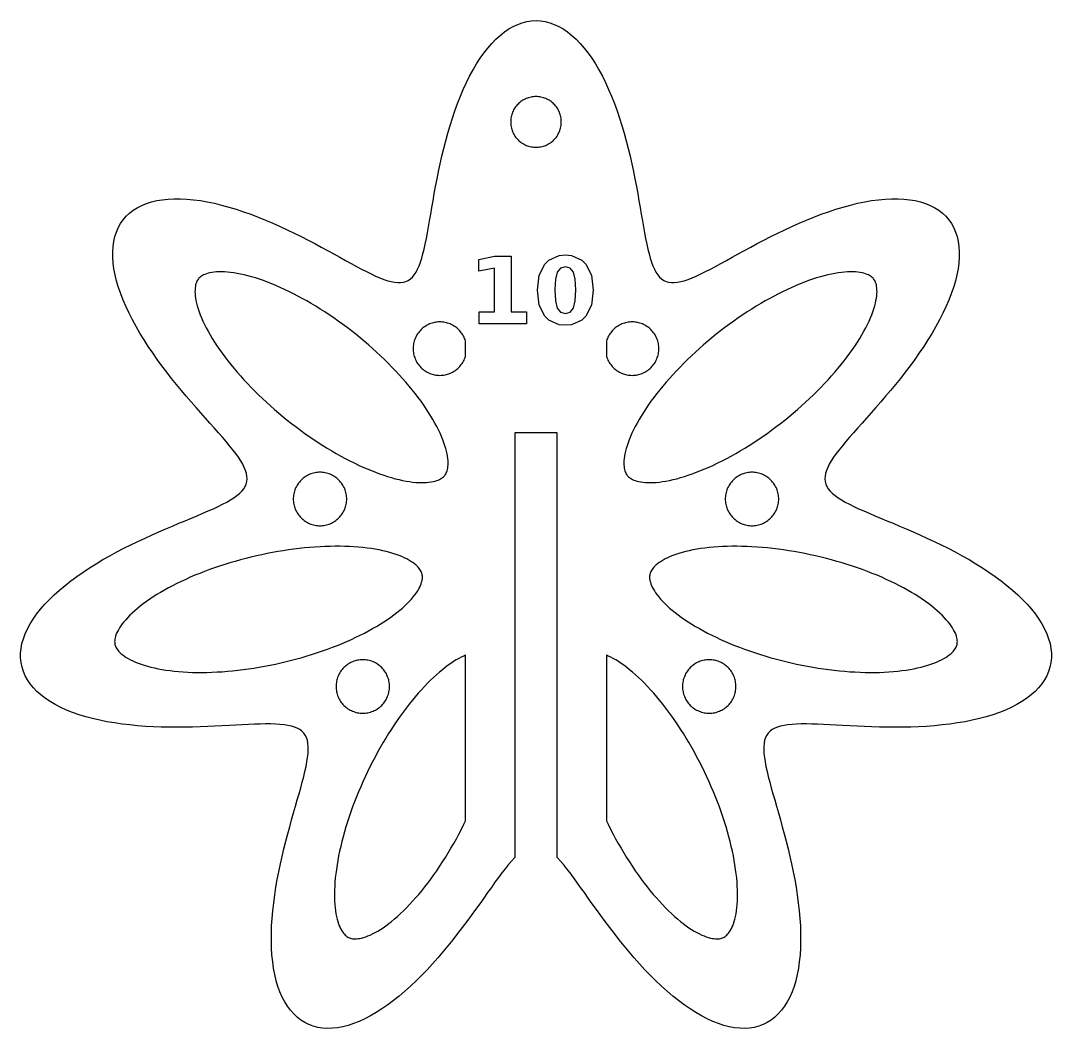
# Model space of a CAD drawing. Header units: millimetres. Extents: x 0 to 450, y -234 to 0.
# Drawn here: x 77.3 to 150.5, y -71.6 to 0 of the extents above; entities that cross this region are included whole.
import ezdxf

# ---------------------------------------------------------------- set-up
doc = ezdxf.new("R2010")
doc.units = ezdxf.units.MM
doc.layers.add('CUT', color=1, linetype='Continuous')
doc.layers.add('ENGRAVE', color=7, linetype='Continuous')

msp = doc.modelspace()

# ---------------------------------------------------------------- linework, layer by layer
at = {"layer": 'CUT'}
for points in [[(144.692, -38.306), (145.173, -38.592), (145.644, -38.886), (146.103, -39.187), (146.548, -39.496), (146.978, -39.812), (147.39, -40.135), (147.783, -40.463), (148.156, -40.797), (148.506, -41.136), (148.833, -41.479), (149.134, -41.825), (149.409, -42.173), (149.657, -42.524), (149.876, -42.875), (150.066, -43.226), (150.225, -43.577), (150.354, -43.926), (150.451, -44.272), (150.515, -44.615), (150.548, -44.954), (150.547, -45.287), (150.514, -45.615), (150.448, -45.935), (150.35, -46.248), (150.219, -46.553), (150.057, -46.848), (149.863, -47.133), (149.638, -47.408), (149.384, -47.672), (149.1, -47.924), (148.789, -48.163), (148.45, -48.39), (148.085, -48.604), (147.696, -48.804), (147.284, -48.991), (146.85, -49.164), (146.396, -49.324), (145.923, -49.469), (145.433, -49.6), (144.927, -49.718), (144.409, -49.822), (143.878, -49.913), (143.337, -49.991), (142.788, -50.056), (142.233, -50.11), (141.673, -50.152), (141.111, -50.184), (140.548, -50.205), (139.985, -50.217), (139.426, -50.221), (138.871, -50.218), (138.323, -50.208), (137.782, -50.193), (137.251, -50.173), (136.731, -50.149), (136.224, -50.124), (135.731, -50.098), (135.253, -50.071), (134.791, -50.046), (134.348, -50.024), (133.923, -50.005), (133.519, -49.992), (133.135, -49.984), (132.772, -49.984), (132.432, -49.992), (132.114, -50.011), (131.819, -50.04), (131.548, -50.081), (131.301, -50.135), (131.077, -50.202), (130.877, -50.285), (130.701, -50.384), (130.549, -50.499), (130.419, -50.631), (130.312, -50.782), (130.228, -50.951), (130.165, -51.139), (130.123, -51.346), (130.101, -51.574), (130.098, -51.821), (130.114, -52.089), (130.146, -52.377), (130.195, -52.685), (130.258, -53.013), (130.335, -53.361), (130.425, -53.728), (130.525, -54.114), (130.635, -54.519), (130.754, -54.941), (130.879, -55.381), (131.01, -55.836), (131.144, -56.307), (131.282, -56.792), (131.42, -57.29), (131.558, -57.801), (131.694, -58.321), (131.827, -58.852), (131.955, -59.39), (132.078, -59.934), (132.193, -60.484), (132.3, -61.037), (132.397, -61.592), (132.484, -62.148), (132.559, -62.702), (132.621, -63.252), (132.669, -63.799), (132.703, -64.338), (132.722, -64.87), (132.724, -65.392), (132.71, -65.903), (132.679, -66.4), (132.63, -66.883), (132.563, -67.349), (132.478, -67.798), (132.374, -68.228), (132.252, -68.637), (132.111, -69.024), (131.952, -69.388), (131.775, -69.728), (131.58, -70.042), (131.367, -70.33), (131.137, -70.59), (130.89, -70.823), (130.626, -71.026), (130.348, -71.2), (130.054, -71.344), (129.746, -71.458), (129.424, -71.542), (129.091, -71.594), (128.745, -71.616), (128.389, -71.608), (128.022, -71.569), (127.648, -71.5), (127.265, -71.401), (126.875, -71.274), (126.48, -71.118), (126.08, -70.935), (125.677, -70.725), (125.27, -70.49), (124.862, -70.231), (124.454, -69.949), (124.046, -69.644), (123.639, -69.32), (123.235, -68.977), (122.833, -68.616), (122.436, -68.24), (122.043, -67.849), (121.656, -67.447), (121.275, -67.034), (120.9, -66.613), (120.533, -66.185), (120.174, -65.753), (119.824, -65.318), (119.482, -64.882), (119.149, -64.447), (118.825, -64.015), (118.511, -63.589), (118.206, -63.169), (117.911, -62.758), (117.626, -62.357), (117.35, -61.969), (117.083, -61.595), (116.825, -61.237), (116.576, -60.896), (116.336, -60.574), (116.103, -60.272), (115.879, -59.991), (115.661, -59.734), (115.449, -59.5), (115.411, -59.461), (115.411, -29.297), (112.411, -29.297), (112.411, -59.461), (112.372, -59.5), (112.161, -59.734), (111.943, -59.991), (111.718, -60.272), (111.486, -60.574), (111.245, -60.896), (110.996, -61.237), (110.739, -61.595), (110.472, -61.969), (110.196, -62.357), (109.91, -62.758), (109.615, -63.169), (109.311, -63.589), (108.996, -64.015), (108.673, -64.447), (108.34, -64.882), (107.998, -65.318), (107.647, -65.753), (107.288, -66.185), (106.921, -66.613), (106.547, -67.034), (106.166, -67.447), (105.779, -67.849), (105.386, -68.24), (104.988, -68.616), (104.587, -68.977), (104.182, -69.32), (103.776, -69.644), (103.368, -69.949), (102.959, -70.231), (102.551, -70.49), (102.145, -70.725), (101.741, -70.935), (101.342, -71.118), (100.946, -71.274), (100.557, -71.401), (100.174, -71.5), (99.799, -71.569), (99.433, -71.608), (99.077, -71.616), (98.731, -71.594), (98.397, -71.542), (98.076, -71.458), (97.768, -71.344), (97.474, -71.2), (97.195, -71.026), (96.932, -70.823), (96.685, -70.59), (96.455, -70.33), (96.242, -70.042), (96.047, -69.728), (95.869, -69.388), (95.71, -69.024), (95.57, -68.637), (95.448, -68.228), (95.344, -67.798), (95.259, -67.349), (95.192, -66.883), (95.143, -66.4), (95.112, -65.903), (95.097, -65.392), (95.1, -64.87), (95.118, -64.338), (95.152, -63.799), (95.201, -63.252), (95.263, -62.702), (95.338, -62.148), (95.424, -61.592), (95.522, -61.037), (95.629, -60.484), (95.744, -59.934), (95.866, -59.39), (95.995, -58.852), (96.128, -58.321), (96.264, -57.801), (96.402, -57.29), (96.54, -56.792), (96.677, -56.307), (96.812, -55.836), (96.942, -55.381), (97.068, -54.941), (97.186, -54.519), (97.296, -54.114), (97.397, -53.728), (97.486, -53.361), (97.563, -53.013), (97.627, -52.685), (97.676, -52.377), (97.708, -52.089), (97.723, -51.821), (97.721, -51.574), (97.699, -51.346), (97.657, -51.139), (97.594, -50.951), (97.509, -50.782), (97.402, -50.631), (97.273, -50.499), (97.12, -50.384), (96.944, -50.285), (96.744, -50.202), (96.521, -50.135), (96.273, -50.081), (96.002, -50.04), (95.708, -50.011), (95.39, -49.992), (95.049, -49.984), (94.687, -49.984), (94.303, -49.992), (93.898, -50.005), (93.474, -50.024), (93.03, -50.046), (92.569, -50.071), (92.091, -50.098), (91.598, -50.124), (91.091, -50.149), (90.571, -50.173), (90.04, -50.193), (89.499, -50.208), (88.95, -50.218), (88.396, -50.221), (87.836, -50.217), (87.274, -50.205), (86.711, -50.184), (86.148, -50.152), (85.589, -50.11), (85.033, -50.056), (84.485, -49.991), (83.944, -49.913), (83.413, -49.822), (82.894, -49.718), (82.389, -49.6), (81.899, -49.469), (81.426, -49.324), (80.972, -49.164), (80.538, -48.991), (80.125, -48.804), (79.736, -48.604), (79.372, -48.39), (79.033, -48.163), (78.721, -47.924), (78.438, -47.672), (78.183, -47.408), (77.959, -47.133), (77.765, -46.848), (77.602, -46.553), (77.472, -46.248), (77.373, -45.935), (77.307, -45.615), (77.274, -45.287), (77.274, -44.954), (77.306, -44.615), (77.371, -44.272), (77.468, -43.926), (77.596, -43.577), (77.756, -43.226), (77.945, -42.875), (78.165, -42.524), (78.412, -42.173), (78.687, -41.825), (78.989, -41.479), (79.316, -41.136), (79.666, -40.797), (80.038, -40.463), (80.431, -40.135), (80.844, -39.812), (81.273, -39.496), (81.718, -39.187), (82.177, -38.886), (82.648, -38.592), (83.13, -38.306), (83.619, -38.029), (84.114, -37.76), (84.614, -37.5), (85.116, -37.249), (85.618, -37.006), (86.118, -36.772), (86.615, -36.547), (87.106, -36.33), (87.59, -36.121), (88.064, -35.919), (88.527, -35.725), (88.977, -35.538), (89.413, -35.357), (89.832, -35.181), (90.233, -35.011), (90.616, -34.846), (90.977, -34.684), (91.317, -34.525), (91.634, -34.369), (91.926, -34.214), (92.194, -34.06), (92.435, -33.906), (92.65, -33.751), (92.838, -33.594), (92.998, -33.435), (93.13, -33.272), (93.234, -33.105), (93.309, -32.933), (93.356, -32.755), (93.375, -32.57), (93.366, -32.378), (93.33, -32.177), (93.266, -31.968), (93.176, -31.75), (93.06, -31.521), (92.92, -31.282), (92.755, -31.032), (92.568, -30.771), (92.359, -30.498), (92.131, -30.212), (91.883, -29.915), (91.617, -29.605), (91.336, -29.283), (91.04, -28.949), (90.731, -28.602), (90.411, -28.243), (90.081, -27.872), (89.744, -27.49), (89.401, -27.096), (89.054, -26.692), (88.705, -26.278), (88.355, -25.854), (88.007, -25.421), (87.662, -24.98), (87.322, -24.532), (86.988, -24.077), (86.664, -23.617), (86.349, -23.152), (86.047, -22.684), (85.758, -22.214), (85.484, -21.743), (85.226, -21.271), (84.987, -20.801), (84.767, -20.333), (84.567, -19.868), (84.389, -19.409), (84.233, -18.955), (84.101, -18.509), (83.994, -18.072), (83.912, -17.644), (83.855, -17.227), (83.825, -16.823), (83.822, -16.432), (83.846, -16.055), (83.897, -15.694), (83.976, -15.35), (84.082, -15.023), (84.216, -14.714), (84.376, -14.425), (84.563, -14.156), (84.777, -13.908), (85.016, -13.681), (85.28, -13.476), (85.568, -13.293), (85.88, -13.133), (86.214, -12.996), (86.57, -12.882), (86.946, -12.792), (87.342, -12.724), (87.756, -12.68), (88.186, -12.658), (88.633, -12.659), (89.093, -12.682), (89.567, -12.727), (90.051, -12.793), (90.546, -12.878), (91.049, -12.984), (91.559, -13.107), (92.075, -13.249), (92.595, -13.406), (93.117, -13.579), (93.64, -13.766), (94.164, -13.966), (94.685, -14.177), (95.204, -14.398), (95.718, -14.628), (96.226, -14.865), (96.728, -15.107), (97.221, -15.353), (97.706, -15.601), (98.181, -15.849), (98.644, -16.097), (99.095, -16.341), (99.534, -16.581), (99.959, -16.816), (100.37, -17.042), (100.766, -17.259), (101.147, -17.465), (101.513, -17.659), (101.862, -17.839), (102.196, -18.003), (102.513, -18.151), (102.814, -18.281), (103.099, -18.391), (103.368, -18.481), (103.621, -18.549), (103.859, -18.595), (104.081, -18.617), (104.289, -18.615), (104.482, -18.589), (104.662, -18.537), (104.828, -18.459), (104.983, -18.354), (105.126, -18.224), (105.258, -18.066), (105.381, -17.882), (105.494, -17.672), (105.6, -17.435), (105.698, -17.172), (105.79, -16.885), (105.877, -16.572), (105.96, -16.235), (106.04, -15.875), (106.118, -15.493), (106.194, -15.089), (106.27, -14.665), (106.348, -14.223), (106.426, -13.763), (106.508, -13.286), (106.593, -12.796), (106.683, -12.292), (106.777, -11.777), (106.878, -11.252), (106.985, -10.72), (107.099, -10.181), (107.222, -9.638), (107.353, -9.093), (107.492, -8.548), (107.641, -8.005), (107.8, -7.465), (107.969, -6.93), (108.147, -6.403), (108.336, -5.885), (108.536, -5.379), (108.745, -4.886), (108.965, -4.407), (109.195, -3.946), (109.435, -3.503), (109.685, -3.08), (109.943, -2.679), (110.211, -2.301), (110.488, -1.948), (110.772, -1.621), (111.063, -1.321), (111.362, -1.049), (111.667, -0.807), (111.977, -0.595), (112.292, -0.415), (112.611, -0.266), (112.933, -0.15), (113.257, -0.067), (113.584, -0.017), (113.911, 0), (114.238, -0.017), (114.564, -0.067), (114.889, -0.15), (115.211, -0.266), (115.53, -0.415), (115.845, -0.595), (116.155, -0.807), (116.46, -1.049), (116.758, -1.321), (117.05, -1.621), (117.334, -1.948), (117.61, -2.301), (117.878, -2.679), (118.137, -3.08), (118.387, -3.503), (118.627, -3.946), (118.857, -4.407), (119.076, -4.886), (119.286, -5.379), (119.485, -5.885), (119.674, -6.403), (119.853, -6.93), (120.022, -7.465), (120.18, -8.005), (120.329, -8.548), (120.469, -9.093), (120.6, -9.638), (120.722, -10.181), (120.837, -10.72), (120.944, -11.252), (121.044, -11.777), (121.139, -12.292), (121.229, -12.796), (121.314, -13.286), (121.395, -13.763), (121.474, -14.223), (121.551, -14.665), (121.628, -15.089), (121.704, -15.493), (121.782, -15.875), (121.861, -16.235), (121.944, -16.572), (122.031, -16.885), (122.124, -17.172), (122.222, -17.435), (122.327, -17.672), (122.441, -17.882), (122.563, -18.066), (122.696, -18.224), (122.839, -18.354), (122.993, -18.459), (123.16, -18.537), (123.34, -18.589), (123.533, -18.615), (123.741, -18.617), (123.963, -18.595), (124.2, -18.549), (124.453, -18.481), (124.722, -18.391), (125.007, -18.281), (125.308, -18.151), (125.626, -18.003), (125.959, -17.839), (126.309, -17.659), (126.674, -17.465), (127.055, -17.259), (127.452, -17.042), (127.863, -16.816), (128.288, -16.581), (128.726, -16.341), (129.178, -16.097), (129.641, -15.849), (130.116, -15.601), (130.6, -15.353), (131.094, -15.107), (131.595, -14.865), (132.104, -14.628), (132.618, -14.398), (133.137, -14.177), (133.658, -13.966), (134.181, -13.766), (134.705, -13.579), (135.227, -13.406), (135.747, -13.249), (136.262, -13.107), (136.773, -12.984), (137.276, -12.878), (137.77, -12.793), (138.255, -12.727), (138.728, -12.682), (139.189, -12.659), (139.635, -12.658), (140.066, -12.68), (140.48, -12.724), (140.875, -12.792), (141.252, -12.882), (141.608, -12.996), (141.942, -13.133), (142.254, -13.293), (142.542, -13.476), (142.806, -13.681), (143.045, -13.908), (143.258, -14.156), (143.445, -14.425), (143.606, -14.714), (143.739, -15.023), (143.845, -15.35), (143.924, -15.694), (143.975, -16.055), (143.999, -16.432), (143.996, -16.823), (143.966, -17.227), (143.91, -17.644), (143.828, -18.072), (143.72, -18.509), (143.588, -18.955), (143.433, -19.409), (143.255, -19.868), (143.055, -20.333), (142.835, -20.801), (142.595, -21.271), (142.338, -21.743), (142.064, -22.214), (141.775, -22.684), (141.472, -23.152), (141.158, -23.617), (140.833, -24.077), (140.5, -24.532), (140.16, -24.98), (139.815, -25.421), (139.466, -25.854), (139.117, -26.278), (138.767, -26.692), (138.42, -27.096), (138.077, -27.49), (137.74, -27.872), (137.411, -28.243), (137.091, -28.602), (136.782, -28.949), (136.486, -29.283), (136.204, -29.605), (135.939, -29.915), (135.691, -30.212), (135.462, -30.498), (135.253, -30.771), (135.066, -31.032), (134.902, -31.282), (134.762, -31.521), (134.646, -31.75), (134.556, -31.968), (134.492, -32.177), (134.455, -32.378), (134.446, -32.57), (134.465, -32.755), (134.512, -32.933), (134.588, -33.105), (134.691, -33.272), (134.823, -33.435), (134.983, -33.594), (135.171, -33.751), (135.386, -33.906), (135.628, -34.06), (135.895, -34.214), (136.188, -34.369), (136.505, -34.525), (136.844, -34.684), (137.206, -34.846), (137.588, -35.011), (137.99, -35.181), (138.409, -35.357), (138.844, -35.538), (139.295, -35.725), (139.758, -35.919), (140.232, -36.121), (140.715, -36.33), (141.207, -36.547), (141.703, -36.772), (142.204, -37.006), (142.706, -37.249), (143.208, -37.5), (143.707, -37.76), (144.203, -38.029), (144.692, -38.306)], [(115.709, -7.112), (115.702, -7.024), (115.691, -6.936), (115.676, -6.849), (115.657, -6.763), (115.633, -6.677), (115.606, -6.594), (115.574, -6.511), (115.538, -6.43), (115.498, -6.351), (115.455, -6.275), (115.407, -6.2), (115.357, -6.128), (115.302, -6.058), (115.245, -5.991), (115.184, -5.927), (115.12, -5.866), (115.053, -5.809), (114.983, -5.754), (114.911, -5.703), (114.836, -5.656), (114.759, -5.613), (114.68, -5.573), (114.6, -5.537), (114.517, -5.505), (114.433, -5.478), (114.348, -5.454), (114.262, -5.435), (114.175, -5.419), (114.087, -5.409), (113.999, -5.402), (113.911, -5.4), (113.822, -5.402), (113.734, -5.409), (113.647, -5.419), (113.56, -5.435), (113.473, -5.454), (113.388, -5.478), (113.304, -5.505), (113.222, -5.537), (113.141, -5.573), (113.062, -5.613), (112.985, -5.656), (112.911, -5.703), (112.839, -5.754), (112.769, -5.809), (112.702, -5.866), (112.638, -5.927), (112.577, -5.991), (112.519, -6.058), (112.465, -6.128), (112.414, -6.2), (112.367, -6.275), (112.323, -6.351), (112.284, -6.43), (112.248, -6.511), (112.216, -6.594), (112.188, -6.677), (112.165, -6.763), (112.145, -6.849), (112.13, -6.936), (112.119, -7.024), (112.113, -7.112), (112.111, -7.2), (112.113, -7.288), (112.119, -7.376), (112.13, -7.464), (112.145, -7.551), (112.165, -7.637), (112.188, -7.723), (112.216, -7.806), (112.248, -7.889), (112.284, -7.97), (112.323, -8.049), (112.367, -8.125), (112.414, -8.2), (112.465, -8.272), (112.519, -8.342), (112.577, -8.409), (112.638, -8.473), (112.702, -8.534), (112.769, -8.591), (112.839, -8.646), (112.911, -8.697), (112.985, -8.744), (113.062, -8.787), (113.141, -8.827), (113.222, -8.863), (113.304, -8.895), (113.388, -8.922), (113.473, -8.946), (113.56, -8.965), (113.647, -8.981), (113.734, -8.991), (113.822, -8.998), (113.911, -9), (113.999, -8.998), (114.087, -8.991), (114.175, -8.981), (114.262, -8.965), (114.348, -8.946), (114.433, -8.922), (114.517, -8.895), (114.6, -8.863), (114.68, -8.827), (114.759, -8.787), (114.836, -8.744), (114.911, -8.697), (114.983, -8.646), (115.053, -8.591), (115.12, -8.534), (115.184, -8.473), (115.245, -8.409), (115.302, -8.342), (115.357, -8.272), (115.407, -8.2), (115.455, -8.125), (115.498, -8.049), (115.538, -7.97), (115.574, -7.889), (115.606, -7.806), (115.633, -7.723), (115.657, -7.637), (115.676, -7.551), (115.691, -7.464), (115.702, -7.376), (115.709, -7.288), (115.711, -7.2), (115.709, -7.112)], [(101.998, -23.042), (101.702, -22.789), (101.401, -22.539), (101.097, -22.293), (100.789, -22.051), (100.479, -21.814), (100.165, -21.581), (99.85, -21.353), (99.533, -21.131), (99.214, -20.914), (98.895, -20.703), (98.574, -20.498), (98.254, -20.299), (97.933, -20.107), (97.613, -19.921), (97.294, -19.743), (96.977, -19.571), (96.661, -19.407), (96.347, -19.251), (96.036, -19.102), (95.727, -18.961), (95.423, -18.828), (95.122, -18.703), (94.825, -18.587), (94.533, -18.479), (94.246, -18.379), (93.965, -18.288), (93.689, -18.206), (93.42, -18.133), (93.159, -18.068), (92.904, -18.011), (92.658, -17.964), (92.419, -17.925), (92.19, -17.895), (91.97, -17.872), (91.759, -17.858), (91.559, -17.852), (91.37, -17.854), (91.192, -17.862), (91.026, -17.878), (90.871, -17.899), (90.729, -17.926), (90.599, -17.958), (90.481, -17.994), (90.375, -18.033), (90.281, -18.075), (90.197, -18.119), (90.124, -18.164), (90.06, -18.211), (90.004, -18.259), (89.954, -18.308), (89.909, -18.359), (89.869, -18.414), (89.832, -18.474), (89.798, -18.54), (89.767, -18.612), (89.739, -18.694), (89.715, -18.785), (89.695, -18.886), (89.68, -18.998), (89.671, -19.121), (89.669, -19.255), (89.674, -19.4), (89.688, -19.555), (89.71, -19.721), (89.741, -19.896), (89.782, -20.081), (89.833, -20.275), (89.893, -20.477), (89.964, -20.686), (90.044, -20.903), (90.135, -21.127), (90.236, -21.357), (90.348, -21.592), (90.469, -21.833), (90.601, -22.079), (90.742, -22.329), (90.894, -22.583), (91.055, -22.841), (91.225, -23.101), (91.404, -23.365), (91.593, -23.63), (91.79, -23.898), (91.996, -24.167), (92.211, -24.437), (92.433, -24.708), (92.663, -24.98), (92.901, -25.252), (93.146, -25.523), (93.398, -25.793), (93.657, -26.063), (93.922, -26.331), (94.193, -26.598), (94.47, -26.863), (94.753, -27.125), (95.04, -27.385), (95.332, -27.642), (95.629, -27.895), (95.929, -28.145), (96.233, -28.391), (96.541, -28.633), (96.852, -28.87), (97.165, -29.103), (97.48, -29.331), (97.797, -29.553), (98.116, -29.77), (98.435, -29.981), (98.756, -30.186), (99.076, -30.385), (99.397, -30.577), (99.717, -30.763), (100.036, -30.941), (100.353, -31.113), (100.669, -31.277), (100.983, -31.433), (101.294, -31.582), (101.603, -31.723), (101.908, -31.856), (102.209, -31.981), (102.505, -32.097), (102.797, -32.205), (103.084, -32.305), (103.366, -32.395), (103.641, -32.478), (103.91, -32.551), (104.172, -32.616), (104.426, -32.672), (104.673, -32.72), (104.911, -32.759), (105.14, -32.789), (105.36, -32.812), (105.571, -32.826), (105.771, -32.832), (105.96, -32.83), (106.138, -32.822), (106.304, -32.806), (106.459, -32.785), (106.602, -32.758), (106.732, -32.726), (106.85, -32.69), (106.955, -32.651), (107.05, -32.609), (107.133, -32.565), (107.206, -32.52), (107.27, -32.473), (107.326, -32.425), (107.376, -32.376), (107.421, -32.324), (107.461, -32.269), (107.498, -32.21), (107.532, -32.144), (107.563, -32.071), (107.591, -31.99), (107.616, -31.899), (107.635, -31.798), (107.65, -31.686), (107.659, -31.563), (107.661, -31.429), (107.656, -31.284), (107.642, -31.129), (107.62, -30.963), (107.589, -30.788), (107.548, -30.603), (107.498, -30.409), (107.437, -30.207), (107.367, -29.998), (107.286, -29.781), (107.195, -29.557), (107.094, -29.327), (106.982, -29.092), (106.861, -28.851), (106.729, -28.605), (106.588, -28.355), (106.436, -28.101), (106.276, -27.843), (106.105, -27.583), (105.926, -27.319), (105.737, -27.054), (105.54, -26.786), (105.334, -26.517), (105.119, -26.247), (104.897, -25.975), (104.667, -25.704), (104.429, -25.432), (104.184, -25.161), (103.932, -24.89), (103.673, -24.621), (103.408, -24.352), (103.137, -24.086), (102.86, -23.821), (102.578, -23.559), (102.29, -23.299), (101.998, -23.042)], [(130.657, -29.103), (130.97, -28.87), (131.281, -28.633), (131.588, -28.391), (131.892, -28.145), (132.193, -27.895), (132.489, -27.642), (132.782, -27.385), (133.069, -27.125), (133.351, -26.863), (133.628, -26.598), (133.899, -26.331), (134.165, -26.063), (134.423, -25.793), (134.675, -25.523), (134.92, -25.252), (135.158, -24.98), (135.388, -24.708), (135.611, -24.437), (135.825, -24.167), (136.031, -23.898), (136.229, -23.63), (136.417, -23.365), (136.597, -23.101), (136.767, -22.841), (136.928, -22.583), (137.079, -22.329), (137.221, -22.079), (137.352, -21.833), (137.474, -21.592), (137.585, -21.357), (137.686, -21.127), (137.777, -20.903), (137.858, -20.686), (137.929, -20.477), (137.989, -20.275), (138.04, -20.081), (138.08, -19.896), (138.112, -19.721), (138.134, -19.555), (138.147, -19.4), (138.153, -19.255), (138.15, -19.121), (138.142, -18.998), (138.127, -18.886), (138.107, -18.785), (138.083, -18.694), (138.055, -18.612), (138.024, -18.54), (137.99, -18.474), (137.953, -18.414), (137.912, -18.359), (137.868, -18.308), (137.818, -18.259), (137.761, -18.211), (137.697, -18.164), (137.624, -18.119), (137.541, -18.075), (137.447, -18.033), (137.341, -17.994), (137.223, -17.958), (137.093, -17.926), (136.951, -17.899), (136.796, -17.878), (136.629, -17.862), (136.451, -17.854), (136.262, -17.852), (136.062, -17.858), (135.852, -17.872), (135.632, -17.895), (135.402, -17.925), (135.164, -17.964), (134.917, -18.011), (134.663, -18.068), (134.401, -18.133), (134.132, -18.206), (133.857, -18.288), (133.576, -18.379), (133.289, -18.479), (132.997, -18.587), (132.7, -18.703), (132.399, -18.828), (132.094, -18.961), (131.786, -19.102), (131.475, -19.251), (131.161, -19.407), (130.845, -19.571), (130.527, -19.743), (130.208, -19.921), (129.888, -20.107), (129.568, -20.299), (129.247, -20.498), (128.927, -20.703), (128.607, -20.914), (128.289, -21.131), (127.971, -21.353), (127.656, -21.581), (127.343, -21.814), (127.033, -22.051), (126.725, -22.293), (126.421, -22.539), (126.12, -22.789), (125.824, -23.042), (125.531, -23.299), (125.244, -23.559), (124.962, -23.821), (124.685, -24.086), (124.414, -24.352), (124.149, -24.621), (123.89, -24.89), (123.638, -25.161), (123.393, -25.432), (123.155, -25.704), (122.925, -25.975), (122.702, -26.247), (122.488, -26.517), (122.282, -26.786), (122.084, -27.054), (121.896, -27.319), (121.716, -27.583), (121.546, -27.843), (121.385, -28.101), (121.234, -28.355), (121.092, -28.605), (120.961, -28.851), (120.839, -29.092), (120.728, -29.327), (120.627, -29.557), (120.536, -29.781), (120.455, -29.998), (120.384, -30.207), (120.324, -30.409), (120.273, -30.603), (120.233, -30.788), (120.202, -30.963), (120.179, -31.129), (120.166, -31.284), (120.16, -31.429), (120.163, -31.563), (120.171, -31.686), (120.186, -31.798), (120.206, -31.899), (120.23, -31.99), (120.258, -32.071), (120.289, -32.144), (120.323, -32.21), (120.36, -32.269), (120.401, -32.324), (120.445, -32.376), (120.495, -32.425), (120.552, -32.473), (120.616, -32.52), (120.689, -32.565), (120.772, -32.609), (120.866, -32.651), (120.972, -32.69), (121.09, -32.726), (121.22, -32.758), (121.363, -32.785), (121.517, -32.806), (121.684, -32.822), (121.862, -32.83), (122.051, -32.832), (122.251, -32.826), (122.461, -32.812), (122.681, -32.789), (122.911, -32.759), (123.149, -32.72), (123.396, -32.672), (123.65, -32.616), (123.912, -32.551), (124.181, -32.478), (124.456, -32.395), (124.737, -32.305), (125.024, -32.205), (125.316, -32.097), (125.613, -31.981), (125.914, -31.856), (126.219, -31.723), (126.527, -31.582), (126.838, -31.433), (127.152, -31.277), (127.468, -31.113), (127.786, -30.941), (128.105, -30.763), (128.425, -30.577), (128.745, -30.385), (129.066, -30.186), (129.386, -29.981), (129.706, -29.77), (130.024, -29.553), (130.342, -29.331), (130.657, -29.103)], [(108.866, -23.95), (108.895, -23.861), (108.911, -23.804), (108.911, -22.816), (108.895, -22.758), (108.866, -22.67), (108.832, -22.583), (108.794, -22.498), (108.752, -22.414), (108.706, -22.333), (108.657, -22.254), (108.603, -22.178), (108.546, -22.105), (108.485, -22.034), (108.42, -21.967), (108.353, -21.902), (108.282, -21.841), (108.209, -21.784), (108.132, -21.73), (108.054, -21.68), (107.973, -21.634), (107.889, -21.593), (107.804, -21.555), (107.717, -21.521), (107.629, -21.492), (107.539, -21.467), (107.448, -21.447), (107.356, -21.431), (107.263, -21.419), (107.17, -21.412), (107.077, -21.41), (106.984, -21.412), (106.891, -21.419), (106.798, -21.431), (106.707, -21.447), (106.616, -21.467), (106.526, -21.492), (106.437, -21.521), (106.35, -21.555), (106.265, -21.593), (106.182, -21.634), (106.101, -21.68), (106.022, -21.73), (105.946, -21.784), (105.872, -21.841), (105.801, -21.902), (105.734, -21.967), (105.67, -22.034), (105.609, -22.105), (105.551, -22.178), (105.498, -22.254), (105.448, -22.333), (105.402, -22.414), (105.36, -22.498), (105.322, -22.583), (105.289, -22.67), (105.259, -22.758), (105.234, -22.848), (105.214, -22.939), (105.198, -23.031), (105.187, -23.124), (105.18, -23.217), (105.178, -23.31), (105.18, -23.403), (105.187, -23.496), (105.198, -23.588), (105.214, -23.68), (105.234, -23.771), (105.259, -23.861), (105.289, -23.95), (105.322, -24.037), (105.36, -24.122), (105.402, -24.205), (105.448, -24.286), (105.498, -24.365), (105.551, -24.441), (105.609, -24.515), (105.67, -24.585), (105.734, -24.653), (105.801, -24.717), (105.872, -24.778), (105.946, -24.836), (106.022, -24.889), (106.101, -24.939), (106.182, -24.985), (106.265, -25.027), (106.35, -25.065), (106.437, -25.098), (106.526, -25.128), (106.616, -25.152), (106.707, -25.173), (106.798, -25.189), (106.891, -25.2), (106.984, -25.207), (107.077, -25.209), (107.17, -25.207), (107.263, -25.2), (107.356, -25.189), (107.448, -25.173), (107.539, -25.152), (107.629, -25.128), (107.717, -25.098), (107.804, -25.065), (107.889, -25.027), (107.973, -24.985), (108.054, -24.939), (108.132, -24.889), (108.209, -24.836), (108.282, -24.778), (108.353, -24.717), (108.42, -24.653), (108.485, -24.585), (108.546, -24.515), (108.603, -24.441), (108.657, -24.365), (108.706, -24.286), (108.752, -24.205), (108.794, -24.122), (108.832, -24.037), (108.866, -23.95)], [(122.624, -23.588), (122.635, -23.496), (122.642, -23.403), (122.644, -23.31), (122.642, -23.217), (122.635, -23.124), (122.624, -23.031), (122.608, -22.939), (122.587, -22.848), (122.562, -22.758), (122.533, -22.67), (122.499, -22.583), (122.462, -22.498), (122.42, -22.414), (122.374, -22.333), (122.324, -22.254), (122.27, -22.178), (122.213, -22.105), (122.152, -22.034), (122.088, -21.967), (122.02, -21.902), (121.95, -21.841), (121.876, -21.784), (121.8, -21.73), (121.721, -21.68), (121.64, -21.634), (121.557, -21.593), (121.471, -21.555), (121.384, -21.521), (121.296, -21.492), (121.206, -21.467), (121.115, -21.447), (121.023, -21.431), (120.931, -21.419), (120.838, -21.412), (120.744, -21.41), (120.651, -21.412), (120.558, -21.419), (120.466, -21.431), (120.374, -21.447), (120.283, -21.467), (120.193, -21.492), (120.105, -21.521), (120.018, -21.555), (119.932, -21.593), (119.849, -21.634), (119.768, -21.68), (119.689, -21.73), (119.613, -21.784), (119.539, -21.841), (119.469, -21.902), (119.401, -21.967), (119.337, -22.034), (119.276, -22.105), (119.219, -22.178), (119.165, -22.254), (119.115, -22.333), (119.069, -22.414), (119.027, -22.498), (118.989, -22.583), (118.956, -22.67), (118.927, -22.758), (118.911, -22.816), (118.911, -23.804), (118.927, -23.861), (118.956, -23.95), (118.989, -24.037), (119.027, -24.122), (119.069, -24.205), (119.115, -24.286), (119.165, -24.365), (119.219, -24.441), (119.276, -24.515), (119.337, -24.585), (119.401, -24.653), (119.469, -24.717), (119.539, -24.778), (119.613, -24.836), (119.689, -24.889), (119.768, -24.939), (119.849, -24.985), (119.932, -25.027), (120.018, -25.065), (120.105, -25.098), (120.193, -25.128), (120.283, -25.152), (120.374, -25.173), (120.466, -25.189), (120.558, -25.2), (120.651, -25.207), (120.744, -25.209), (120.838, -25.207), (120.931, -25.2), (121.023, -25.189), (121.115, -25.173), (121.206, -25.152), (121.296, -25.128), (121.384, -25.098), (121.471, -25.065), (121.557, -25.027), (121.64, -24.985), (121.721, -24.939), (121.8, -24.889), (121.876, -24.836), (121.95, -24.778), (122.02, -24.717), (122.088, -24.653), (122.152, -24.585), (122.213, -24.515), (122.27, -24.441), (122.324, -24.365), (122.374, -24.286), (122.42, -24.205), (122.462, -24.122), (122.499, -24.037), (122.533, -23.95), (122.562, -23.861), (122.587, -23.771), (122.608, -23.68), (122.624, -23.588)], [(100.446, -34.181), (100.453, -34.089), (100.455, -33.995), (100.453, -33.902), (100.446, -33.809), (100.435, -33.717), (100.419, -33.625), (100.398, -33.534), (100.373, -33.444), (100.344, -33.355), (100.311, -33.268), (100.273, -33.183), (100.231, -33.1), (100.185, -33.019), (100.135, -32.94), (100.081, -32.864), (100.024, -32.79), (99.963, -32.72), (99.899, -32.652), (99.831, -32.588), (99.761, -32.527), (99.687, -32.47), (99.611, -32.416), (99.532, -32.366), (99.451, -32.32), (99.368, -32.278), (99.283, -32.24), (99.196, -32.207), (99.107, -32.177), (99.017, -32.153), (98.926, -32.132), (98.834, -32.116), (98.742, -32.105), (98.649, -32.098), (98.556, -32.096), (98.462, -32.098), (98.369, -32.105), (98.277, -32.116), (98.185, -32.132), (98.094, -32.153), (98.004, -32.177), (97.916, -32.207), (97.829, -32.24), (97.744, -32.278), (97.66, -32.32), (97.579, -32.366), (97.5, -32.416), (97.424, -32.47), (97.351, -32.527), (97.28, -32.588), (97.212, -32.652), (97.148, -32.72), (97.087, -32.79), (97.03, -32.864), (96.976, -32.94), (96.926, -33.019), (96.88, -33.1), (96.838, -33.183), (96.801, -33.268), (96.767, -33.355), (96.738, -33.444), (96.713, -33.534), (96.693, -33.625), (96.677, -33.717), (96.665, -33.809), (96.658, -33.902), (96.656, -33.995), (96.658, -34.089), (96.665, -34.181), (96.677, -34.274), (96.693, -34.366), (96.713, -34.457), (96.738, -34.547), (96.767, -34.635), (96.801, -34.722), (96.838, -34.807), (96.88, -34.891), (96.926, -34.972), (96.976, -35.051), (97.03, -35.127), (97.087, -35.2), (97.148, -35.271), (97.212, -35.339), (97.28, -35.403), (97.351, -35.464), (97.424, -35.521), (97.5, -35.575), (97.579, -35.625), (97.66, -35.671), (97.744, -35.713), (97.829, -35.75), (97.916, -35.784), (98.004, -35.813), (98.094, -35.838), (98.185, -35.858), (98.277, -35.874), (98.369, -35.886), (98.462, -35.893), (98.556, -35.895), (98.649, -35.893), (98.742, -35.886), (98.834, -35.874), (98.926, -35.858), (99.017, -35.838), (99.107, -35.813), (99.196, -35.784), (99.283, -35.75), (99.368, -35.713), (99.451, -35.671), (99.532, -35.625), (99.611, -35.575), (99.687, -35.521), (99.761, -35.464), (99.831, -35.403), (99.899, -35.339), (99.963, -35.271), (100.024, -35.2), (100.081, -35.127), (100.135, -35.051), (100.185, -34.972), (100.231, -34.891), (100.273, -34.807), (100.311, -34.722), (100.344, -34.635), (100.373, -34.547), (100.398, -34.457), (100.419, -34.366), (100.435, -34.274), (100.446, -34.181)], [(131.156, -34.181), (131.163, -34.089), (131.166, -33.995), (131.163, -33.902), (131.156, -33.809), (131.145, -33.717), (131.129, -33.625), (131.109, -33.534), (131.084, -33.444), (131.054, -33.355), (131.021, -33.268), (130.983, -33.183), (130.941, -33.1), (130.895, -33.019), (130.845, -32.94), (130.792, -32.864), (130.734, -32.79), (130.673, -32.72), (130.609, -32.652), (130.542, -32.588), (130.471, -32.527), (130.398, -32.47), (130.321, -32.416), (130.243, -32.366), (130.161, -32.32), (130.078, -32.278), (129.993, -32.24), (129.906, -32.207), (129.817, -32.177), (129.727, -32.153), (129.637, -32.132), (129.545, -32.116), (129.452, -32.105), (129.359, -32.098), (129.266, -32.096), (129.173, -32.098), (129.08, -32.105), (128.987, -32.116), (128.895, -32.132), (128.804, -32.153), (128.714, -32.177), (128.626, -32.207), (128.539, -32.24), (128.454, -32.278), (128.37, -32.32), (128.289, -32.366), (128.211, -32.416), (128.134, -32.47), (128.061, -32.527), (127.99, -32.588), (127.923, -32.652), (127.858, -32.72), (127.797, -32.79), (127.74, -32.864), (127.686, -32.94), (127.637, -33.019), (127.591, -33.1), (127.549, -33.183), (127.511, -33.268), (127.477, -33.355), (127.448, -33.444), (127.423, -33.534), (127.403, -33.625), (127.387, -33.717), (127.375, -33.809), (127.369, -33.902), (127.366, -33.995), (127.369, -34.089), (127.375, -34.181), (127.387, -34.274), (127.403, -34.366), (127.423, -34.457), (127.448, -34.547), (127.477, -34.635), (127.511, -34.722), (127.549, -34.807), (127.591, -34.891), (127.637, -34.972), (127.686, -35.051), (127.74, -35.127), (127.797, -35.2), (127.858, -35.271), (127.923, -35.339), (127.99, -35.403), (128.061, -35.464), (128.134, -35.521), (128.211, -35.575), (128.289, -35.625), (128.37, -35.671), (128.454, -35.713), (128.539, -35.75), (128.626, -35.784), (128.714, -35.813), (128.804, -35.838), (128.895, -35.858), (128.987, -35.874), (129.08, -35.886), (129.173, -35.893), (129.266, -35.895), (129.359, -35.893), (129.452, -35.886), (129.545, -35.874), (129.637, -35.858), (129.727, -35.838), (129.817, -35.813), (129.906, -35.784), (129.993, -35.75), (130.078, -35.713), (130.161, -35.671), (130.243, -35.625), (130.321, -35.575), (130.398, -35.521), (130.471, -35.464), (130.542, -35.403), (130.609, -35.339), (130.673, -35.271), (130.734, -35.2), (130.792, -35.127), (130.845, -35.051), (130.895, -34.972), (130.941, -34.891), (130.983, -34.807), (131.021, -34.722), (131.054, -34.635), (131.084, -34.547), (131.109, -34.457), (131.129, -34.366), (131.145, -34.274), (131.156, -34.181)], [(95.18, -37.8), (94.797, -37.873), (94.414, -37.952), (94.032, -38.037), (93.651, -38.127), (93.272, -38.221), (92.895, -38.321), (92.52, -38.426), (92.148, -38.535), (91.78, -38.649), (91.416, -38.767), (91.056, -38.89), (90.701, -39.016), (90.35, -39.147), (90.006, -39.282), (89.667, -39.42), (89.335, -39.561), (89.01, -39.706), (88.692, -39.854), (88.382, -40.004), (88.079, -40.157), (87.785, -40.313), (87.5, -40.47), (87.224, -40.63), (86.958, -40.791), (86.701, -40.953), (86.454, -41.116), (86.218, -41.28), (85.993, -41.445), (85.779, -41.609), (85.577, -41.773), (85.386, -41.936), (85.207, -42.098), (85.04, -42.258), (84.885, -42.417), (84.743, -42.572), (84.614, -42.725), (84.497, -42.874), (84.393, -43.018), (84.301, -43.158), (84.221, -43.292), (84.153, -43.42), (84.097, -43.542), (84.052, -43.657), (84.017, -43.764), (83.991, -43.864), (83.973, -43.956), (83.963, -44.041), (83.959, -44.121), (83.961, -44.194), (83.969, -44.264), (83.981, -44.331), (83.999, -44.397), (84.023, -44.463), (84.053, -44.531), (84.09, -44.6), (84.137, -44.673), (84.193, -44.749), (84.259, -44.827), (84.338, -44.908), (84.428, -44.992), (84.532, -45.077), (84.648, -45.163), (84.778, -45.25), (84.922, -45.336), (85.078, -45.421), (85.248, -45.504), (85.431, -45.585), (85.627, -45.664), (85.834, -45.74), (86.054, -45.812), (86.286, -45.88), (86.529, -45.944), (86.782, -46.004), (87.046, -46.059), (87.321, -46.109), (87.604, -46.155), (87.897, -46.195), (88.199, -46.23), (88.509, -46.259), (88.827, -46.283), (89.152, -46.301), (89.484, -46.314), (89.823, -46.32), (90.168, -46.321), (90.519, -46.316), (90.875, -46.306), (91.235, -46.289), (91.6, -46.267), (91.969, -46.238), (92.341, -46.204), (92.716, -46.164), (93.094, -46.119), (93.473, -46.067), (93.854, -46.01), (94.237, -45.947), (94.62, -45.879), (95.003, -45.805), (95.385, -45.726), (95.768, -45.641), (96.148, -45.552), (96.528, -45.457), (96.905, -45.357), (97.279, -45.253), (97.651, -45.143), (98.019, -45.029), (98.384, -44.911), (98.744, -44.789), (99.099, -44.662), (99.449, -44.531), (99.793, -44.397), (100.132, -44.259), (100.464, -44.117), (100.789, -43.972), (101.107, -43.825), (101.418, -43.674), (101.72, -43.521), (102.014, -43.365), (102.299, -43.208), (102.575, -43.048), (102.842, -42.888), (103.099, -42.725), (103.345, -42.562), (103.581, -42.398), (103.806, -42.234), (104.02, -42.069), (104.223, -41.906), (104.414, -41.742), (104.593, -41.58), (104.76, -41.42), (104.914, -41.262), (105.056, -41.106), (105.186, -40.954), (105.303, -40.805), (105.407, -40.66), (105.499, -40.52), (105.578, -40.386), (105.646, -40.258), (105.702, -40.136), (105.748, -40.022), (105.783, -39.915), (105.809, -39.815), (105.826, -39.722), (105.837, -39.637), (105.84, -39.558), (105.838, -39.484), (105.83, -39.414), (105.818, -39.347), (105.8, -39.281), (105.777, -39.215), (105.747, -39.148), (105.709, -39.078), (105.663, -39.005), (105.607, -38.93), (105.54, -38.851), (105.462, -38.77), (105.371, -38.686), (105.268, -38.601), (105.151, -38.515), (105.021, -38.429), (104.878, -38.343), (104.721, -38.258), (104.551, -38.174), (104.368, -38.093), (104.173, -38.014), (103.965, -37.939), (103.745, -37.867), (103.514, -37.798), (103.271, -37.734), (103.017, -37.674), (102.753, -37.619), (102.479, -37.569), (102.195, -37.524), (101.902, -37.483), (101.6, -37.449), (101.29, -37.419), (100.973, -37.395), (100.647, -37.377), (100.315, -37.365), (99.976, -37.358), (99.631, -37.357), (99.281, -37.362), (98.925, -37.373), (98.564, -37.389), (98.199, -37.412), (97.83, -37.44), (97.458, -37.474), (97.083, -37.514), (96.706, -37.56), (96.326, -37.611), (95.945, -37.668), (95.563, -37.731), (95.18, -37.8)], [(130.917, -45.357), (131.294, -45.457), (131.673, -45.552), (132.054, -45.641), (132.436, -45.726), (132.819, -45.805), (133.202, -45.879), (133.585, -45.947), (133.967, -46.01), (134.348, -46.067), (134.728, -46.119), (135.105, -46.164), (135.48, -46.204), (135.853, -46.238), (136.221, -46.267), (136.586, -46.289), (136.947, -46.306), (137.303, -46.316), (137.653, -46.321), (137.998, -46.32), (138.337, -46.314), (138.669, -46.301), (138.995, -46.283), (139.313, -46.259), (139.623, -46.23), (139.924, -46.195), (140.217, -46.155), (140.501, -46.109), (140.775, -46.059), (141.039, -46.004), (141.293, -45.944), (141.536, -45.88), (141.767, -45.812), (141.987, -45.74), (142.195, -45.664), (142.391, -45.585), (142.573, -45.504), (142.743, -45.421), (142.9, -45.336), (143.043, -45.25), (143.173, -45.163), (143.29, -45.077), (143.393, -44.992), (143.484, -44.908), (143.562, -44.827), (143.629, -44.749), (143.685, -44.673), (143.731, -44.6), (143.769, -44.531), (143.799, -44.463), (143.822, -44.397), (143.84, -44.331), (143.853, -44.264), (143.86, -44.194), (143.862, -44.121), (143.859, -44.041), (143.849, -43.956), (143.831, -43.864), (143.805, -43.764), (143.77, -43.657), (143.724, -43.542), (143.668, -43.42), (143.6, -43.292), (143.521, -43.158), (143.429, -43.018), (143.325, -42.874), (143.208, -42.725), (143.078, -42.572), (142.936, -42.417), (142.782, -42.258), (142.615, -42.098), (142.436, -41.936), (142.245, -41.773), (142.042, -41.609), (141.828, -41.445), (141.603, -41.28), (141.367, -41.116), (141.121, -40.953), (140.864, -40.791), (140.598, -40.63), (140.321, -40.47), (140.036, -40.313), (139.742, -40.157), (139.44, -40.004), (139.13, -39.854), (138.812, -39.706), (138.486, -39.561), (138.154, -39.42), (137.816, -39.282), (137.471, -39.147), (137.121, -39.016), (136.766, -38.89), (136.406, -38.767), (136.041, -38.649), (135.673, -38.535), (135.302, -38.426), (134.927, -38.321), (134.55, -38.221), (134.171, -38.127), (133.79, -38.037), (133.408, -37.952), (133.025, -37.873), (132.642, -37.8), (132.259, -37.731), (131.877, -37.668), (131.496, -37.611), (131.116, -37.56), (130.738, -37.514), (130.363, -37.474), (129.991, -37.44), (129.622, -37.412), (129.258, -37.389), (128.897, -37.373), (128.541, -37.362), (128.19, -37.357), (127.845, -37.358), (127.507, -37.365), (127.174, -37.377), (126.849, -37.395), (126.531, -37.419), (126.221, -37.449), (125.919, -37.483), (125.627, -37.524), (125.343, -37.569), (125.069, -37.619), (124.805, -37.674), (124.551, -37.734), (124.308, -37.798), (124.076, -37.867), (123.857, -37.939), (123.649, -38.014), (123.453, -38.093), (123.27, -38.174), (123.1, -38.258), (122.944, -38.343), (122.8, -38.429), (122.67, -38.515), (122.554, -38.601), (122.45, -38.686), (122.36, -38.77), (122.281, -38.851), (122.215, -38.93), (122.159, -39.005), (122.113, -39.078), (122.075, -39.148), (122.045, -39.215), (122.021, -39.281), (122.004, -39.347), (121.991, -39.414), (121.984, -39.484), (121.981, -39.558), (121.985, -39.637), (121.995, -39.722), (122.013, -39.815), (122.039, -39.915), (122.074, -40.022), (122.119, -40.136), (122.176, -40.258), (122.243, -40.386), (122.323, -40.52), (122.415, -40.66), (122.519, -40.805), (122.636, -40.954), (122.765, -41.106), (122.907, -41.262), (123.062, -41.42), (123.229, -41.58), (123.408, -41.742), (123.599, -41.906), (123.801, -42.069), (124.015, -42.234), (124.241, -42.398), (124.477, -42.562), (124.723, -42.725), (124.98, -42.888), (125.246, -43.048), (125.522, -43.208), (125.808, -43.365), (126.101, -43.521), (126.404, -43.674), (126.714, -43.825), (127.032, -43.972), (127.358, -44.117), (127.69, -44.259), (128.028, -44.397), (128.373, -44.531), (128.723, -44.662), (129.078, -44.789), (129.438, -44.911), (129.802, -45.029), (130.171, -45.143), (130.542, -45.253), (130.917, -45.357)], [(102.285, -52.677), (102.108, -53.025), (101.936, -53.377), (101.769, -53.73), (101.607, -54.086), (101.449, -54.443), (101.298, -54.801), (101.151, -55.16), (101.011, -55.519), (100.876, -55.877), (100.748, -56.235), (100.625, -56.592), (100.509, -56.947), (100.399, -57.3), (100.296, -57.651), (100.2, -57.999), (100.11, -58.344), (100.027, -58.684), (99.952, -59.021), (99.883, -59.353), (99.821, -59.68), (99.766, -60.001), (99.719, -60.316), (99.679, -60.625), (99.645, -60.927), (99.619, -61.221), (99.6, -61.508), (99.588, -61.786), (99.583, -62.056), (99.585, -62.317), (99.594, -62.568), (99.609, -62.809), (99.63, -63.039), (99.658, -63.258), (99.691, -63.467), (99.729, -63.663), (99.773, -63.847), (99.821, -64.019), (99.873, -64.178), (99.928, -64.324), (99.986, -64.457), (100.046, -64.576), (100.107, -64.683), (100.169, -64.778), (100.231, -64.86), (100.292, -64.932), (100.353, -64.993), (100.412, -65.045), (100.472, -65.089), (100.531, -65.127), (100.591, -65.159), (100.654, -65.186), (100.72, -65.209), (100.791, -65.227), (100.869, -65.241), (100.955, -65.251), (101.049, -65.254), (101.152, -65.251), (101.264, -65.24), (101.386, -65.222), (101.517, -65.194), (101.657, -65.156), (101.806, -65.109), (101.963, -65.05), (102.127, -64.981), (102.298, -64.9), (102.475, -64.808), (102.659, -64.704), (102.847, -64.588), (103.041, -64.461), (103.239, -64.323), (103.44, -64.173), (103.645, -64.012), (103.853, -63.84), (104.063, -63.657), (104.276, -63.463), (104.49, -63.259), (104.705, -63.045), (104.921, -62.821), (105.138, -62.587), (105.355, -62.345), (105.572, -62.093), (105.789, -61.832), (106.004, -61.563), (106.219, -61.286), (106.433, -61.001), (106.645, -60.708), (106.854, -60.409), (107.062, -60.103), (107.268, -59.791), (107.47, -59.473), (107.67, -59.149), (107.866, -58.82), (108.059, -58.486), (108.248, -58.149), (108.434, -57.807), (108.615, -57.461), (108.792, -57.112), (108.911, -56.869), (108.911, -45.099), (108.773, -45.157), (108.602, -45.238), (108.425, -45.33), (108.241, -45.434), (108.053, -45.549), (107.859, -45.676), (107.662, -45.815), (107.46, -45.965), (107.255, -46.126), (107.047, -46.298), (106.837, -46.481), (106.625, -46.674), (106.411, -46.878), (106.195, -47.093), (105.979, -47.317), (105.762, -47.55), (105.545, -47.793), (105.328, -48.045), (105.112, -48.306), (104.896, -48.575), (104.681, -48.852), (104.467, -49.137), (104.256, -49.429), (104.046, -49.729), (103.838, -50.035), (103.633, -50.347), (103.43, -50.665), (103.23, -50.989), (103.034, -51.318), (102.841, -51.651), (102.652, -51.989), (102.466, -52.331), (102.285, -52.677)], [(103.476, -47.599), (103.487, -47.506), (103.494, -47.413), (103.497, -47.32), (103.494, -47.227), (103.487, -47.134), (103.476, -47.041), (103.46, -46.949), (103.44, -46.858), (103.415, -46.769), (103.386, -46.68), (103.352, -46.593), (103.314, -46.508), (103.272, -46.424), (103.226, -46.343), (103.176, -46.265), (103.123, -46.188), (103.065, -46.115), (103.004, -46.044), (102.94, -45.977), (102.873, -45.912), (102.802, -45.852), (102.729, -45.794), (102.652, -45.74), (102.574, -45.691), (102.492, -45.645), (102.409, -45.603), (102.324, -45.565), (102.237, -45.531), (102.148, -45.502), (102.059, -45.477), (101.968, -45.457), (101.876, -45.441), (101.783, -45.43), (101.69, -45.423), (101.597, -45.42), (101.504, -45.423), (101.411, -45.43), (101.318, -45.441), (101.226, -45.457), (101.135, -45.477), (101.046, -45.502), (100.957, -45.531), (100.87, -45.565), (100.785, -45.603), (100.701, -45.645), (100.62, -45.691), (100.542, -45.74), (100.465, -45.794), (100.392, -45.852), (100.321, -45.912), (100.254, -45.977), (100.189, -46.044), (100.129, -46.115), (100.071, -46.188), (100.017, -46.265), (99.968, -46.343), (99.922, -46.424), (99.88, -46.508), (99.842, -46.593), (99.808, -46.68), (99.779, -46.769), (99.754, -46.858), (99.734, -46.949), (99.718, -47.041), (99.706, -47.134), (99.7, -47.227), (99.697, -47.32), (99.7, -47.413), (99.706, -47.506), (99.718, -47.599), (99.734, -47.691), (99.754, -47.782), (99.779, -47.871), (99.808, -47.96), (99.842, -48.047), (99.88, -48.132), (99.922, -48.215), (99.968, -48.297), (100.017, -48.375), (100.071, -48.452), (100.129, -48.525), (100.189, -48.596), (100.254, -48.663), (100.321, -48.727), (100.392, -48.788), (100.465, -48.846), (100.542, -48.899), (100.62, -48.949), (100.701, -48.995), (100.785, -49.037), (100.87, -49.075), (100.957, -49.109), (101.046, -49.138), (101.135, -49.163), (101.226, -49.183), (101.318, -49.199), (101.411, -49.21), (101.504, -49.217), (101.597, -49.22), (101.69, -49.217), (101.783, -49.21), (101.876, -49.199), (101.968, -49.183), (102.059, -49.163), (102.148, -49.138), (102.237, -49.109), (102.324, -49.075), (102.409, -49.037), (102.492, -48.995), (102.574, -48.949), (102.652, -48.899), (102.729, -48.846), (102.802, -48.788), (102.873, -48.727), (102.94, -48.663), (103.004, -48.596), (103.065, -48.525), (103.123, -48.452), (103.176, -48.375), (103.226, -48.297), (103.272, -48.215), (103.314, -48.132), (103.352, -48.047), (103.386, -47.96), (103.415, -47.871), (103.44, -47.782), (103.46, -47.691), (103.476, -47.599)], [(119.048, -45.157), (118.911, -45.099), (118.911, -56.869), (119.03, -57.112), (119.207, -57.461), (119.388, -57.807), (119.573, -58.149), (119.762, -58.486), (119.955, -58.82), (120.152, -59.149), (120.351, -59.473), (120.554, -59.791), (120.759, -60.103), (120.967, -60.409), (121.177, -60.708), (121.389, -61.001), (121.602, -61.286), (121.817, -61.563), (122.033, -61.832), (122.25, -62.093), (122.467, -62.345), (122.684, -62.587), (122.901, -62.821), (123.117, -63.045), (123.332, -63.259), (123.546, -63.463), (123.758, -63.657), (123.969, -63.84), (124.177, -64.012), (124.381, -64.173), (124.583, -64.323), (124.781, -64.461), (124.974, -64.588), (125.163, -64.704), (125.346, -64.808), (125.524, -64.9), (125.695, -64.981), (125.859, -65.05), (126.016, -65.109), (126.164, -65.156), (126.304, -65.194), (126.435, -65.222), (126.557, -65.24), (126.67, -65.251), (126.773, -65.254), (126.867, -65.251), (126.952, -65.241), (127.03, -65.227), (127.102, -65.209), (127.168, -65.186), (127.231, -65.159), (127.291, -65.127), (127.35, -65.089), (127.409, -65.045), (127.469, -64.993), (127.529, -64.932), (127.591, -64.86), (127.652, -64.778), (127.714, -64.683), (127.776, -64.576), (127.836, -64.457), (127.894, -64.324), (127.949, -64.178), (128.001, -64.019), (128.049, -63.847), (128.092, -63.663), (128.131, -63.467), (128.164, -63.258), (128.191, -63.039), (128.213, -62.809), (128.228, -62.568), (128.236, -62.317), (128.238, -62.056), (128.233, -61.786), (128.221, -61.508), (128.202, -61.221), (128.176, -60.927), (128.143, -60.625), (128.103, -60.316), (128.055, -60.001), (128.001, -59.68), (127.939, -59.353), (127.87, -59.021), (127.794, -58.684), (127.711, -58.344), (127.622, -57.999), (127.525, -57.651), (127.422, -57.3), (127.313, -56.947), (127.197, -56.592), (127.074, -56.235), (126.945, -55.877), (126.811, -55.519), (126.67, -55.16), (126.524, -54.801), (126.372, -54.443), (126.215, -54.086), (126.053, -53.73), (125.885, -53.377), (125.713, -53.025), (125.536, -52.677), (125.355, -52.331), (125.17, -51.989), (124.981, -51.651), (124.788, -51.318), (124.591, -50.989), (124.392, -50.665), (124.189, -50.347), (123.984, -50.035), (123.776, -49.729), (123.566, -49.429), (123.354, -49.137), (123.141, -48.852), (122.926, -48.575), (122.71, -48.306), (122.493, -48.045), (122.276, -47.793), (122.059, -47.55), (121.843, -47.317), (121.626, -47.093), (121.411, -46.878), (121.197, -46.674), (120.985, -46.481), (120.774, -46.298), (120.567, -46.126), (120.362, -45.965), (120.16, -45.815), (119.962, -45.676), (119.769, -45.549), (119.58, -45.434), (119.397, -45.33), (119.219, -45.238), (119.048, -45.157)], [(128.104, -47.599), (128.115, -47.506), (128.122, -47.413), (128.124, -47.32), (128.122, -47.227), (128.115, -47.134), (128.104, -47.041), (128.088, -46.949), (128.067, -46.858), (128.042, -46.769), (128.013, -46.68), (127.98, -46.593), (127.942, -46.508), (127.9, -46.424), (127.854, -46.343), (127.804, -46.265), (127.75, -46.188), (127.693, -46.115), (127.632, -46.044), (127.568, -45.977), (127.5, -45.912), (127.43, -45.852), (127.356, -45.794), (127.28, -45.74), (127.201, -45.691), (127.12, -45.645), (127.037, -45.603), (126.952, -45.565), (126.865, -45.531), (126.776, -45.502), (126.686, -45.477), (126.595, -45.457), (126.503, -45.441), (126.411, -45.43), (126.318, -45.423), (126.225, -45.42), (126.131, -45.423), (126.038, -45.43), (125.946, -45.441), (125.854, -45.457), (125.763, -45.477), (125.673, -45.502), (125.585, -45.531), (125.498, -45.565), (125.412, -45.603), (125.329, -45.645), (125.248, -45.691), (125.169, -45.74), (125.093, -45.794), (125.02, -45.852), (124.949, -45.912), (124.881, -45.977), (124.817, -46.044), (124.756, -46.115), (124.699, -46.188), (124.645, -46.265), (124.595, -46.343), (124.549, -46.424), (124.507, -46.508), (124.47, -46.593), (124.436, -46.68), (124.407, -46.769), (124.382, -46.858), (124.362, -46.949), (124.346, -47.041), (124.334, -47.134), (124.327, -47.227), (124.325, -47.32), (124.327, -47.413), (124.334, -47.506), (124.346, -47.599), (124.362, -47.691), (124.382, -47.782), (124.407, -47.871), (124.436, -47.96), (124.47, -48.047), (124.507, -48.132), (124.549, -48.215), (124.595, -48.297), (124.645, -48.375), (124.699, -48.452), (124.756, -48.525), (124.817, -48.596), (124.881, -48.663), (124.949, -48.727), (125.02, -48.788), (125.093, -48.846), (125.169, -48.899), (125.248, -48.949), (125.329, -48.995), (125.412, -49.037), (125.498, -49.075), (125.585, -49.109), (125.673, -49.138), (125.763, -49.163), (125.854, -49.183), (125.946, -49.199), (126.038, -49.21), (126.131, -49.217), (126.225, -49.22), (126.318, -49.217), (126.411, -49.21), (126.503, -49.199), (126.595, -49.183), (126.686, -49.163), (126.776, -49.138), (126.865, -49.109), (126.952, -49.075), (127.037, -49.037), (127.12, -48.995), (127.201, -48.949), (127.28, -48.899), (127.356, -48.846), (127.43, -48.788), (127.5, -48.727), (127.568, -48.663), (127.632, -48.596), (127.693, -48.525), (127.75, -48.452), (127.804, -48.375), (127.854, -48.297), (127.9, -48.215), (127.942, -48.132), (127.98, -48.047), (128.013, -47.96), (128.042, -47.871), (128.067, -47.782), (128.088, -47.691), (128.104, -47.599)]]:
    msp.add_lwpolyline(points, close=True, dxfattribs=at)
at = {"layer": 'ENGRAVE'}
for points in [[(110.969, -20.696), (110.969, -17.581), (109.842, -17.814), (109.842, -16.968), (110.962, -16.735), (112.144, -16.735), (112.144, -20.696), (113.242, -20.696), (113.242, -21.555), (109.871, -21.555), (109.871, -20.696), (110.969, -20.696)], [(117.463, -20.998), (117.177, -21.283), (116.445, -21.608), (115.997, -21.649), (115.548, -21.608), (114.814, -21.283), (114.528, -20.998), (114.141, -20.211), (114.012, -19.15), (114.141, -18.087), (114.528, -17.299), (114.814, -17.015), (115.548, -16.689), (115.997, -16.649), (116.445, -16.689), (117.177, -17.015), (117.463, -17.299), (117.85, -18.087), (117.979, -19.15), (117.85, -20.211), (117.463, -20.998)], [(116.694, -18.37), (116.567, -17.867), (116.34, -17.59), (115.997, -17.498), (115.655, -17.59), (115.426, -17.867), (115.297, -18.37), (115.255, -19.14), (115.297, -19.919), (115.426, -20.429), (115.655, -20.709), (115.997, -20.803), (116.338, -20.709), (116.565, -20.429), (116.694, -19.919), (116.737, -19.14), (116.694, -18.37)]]:
    msp.add_lwpolyline(points, close=True, dxfattribs=at)

doc.saveas('drawing.dxf')
